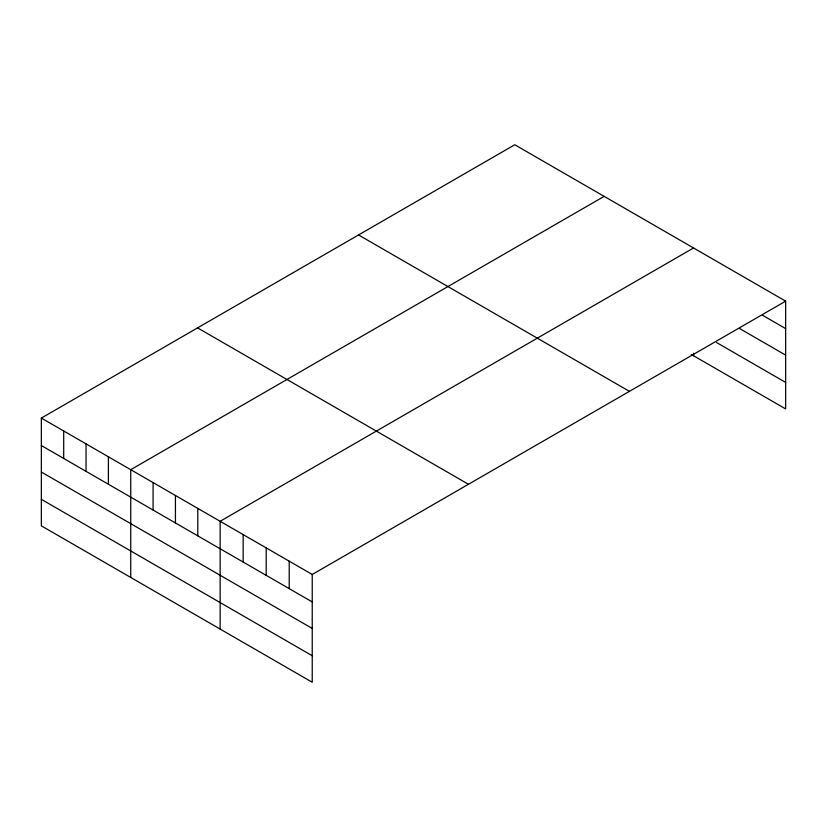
<?xml version="1.0" encoding="UTF-8"?>
<svg xmlns="http://www.w3.org/2000/svg" width="827" height="827" viewBox="0 0 827 827"><rect width="100%" height="100%" fill="white"/><g stroke="black" fill="none" stroke-linecap="round" stroke-linejoin="round"><path stroke-width="1.24" d="M41.35 418.08L312.234 574.476L312.234 682.244L41.35 525.848L41.35 418.08L514.766 144.756L785.65 301.152L785.65 408.92L691.31 354.463M604.155 196.361L130.738 469.684L130.738 577.463M693.553 247.976L220.137 521.299L220.137 629.068M312.234 574.476L785.65 301.152M762.628 315.314L785.65 328.608M739.596 328.526L785.65 355.114M716.575 342.543L785.65 382.425M358.536 234.951L629.419 391.347M197.581 327.885L468.464 484.281M41.35 445.536L312.234 601.932M41.35 472.041L312.234 628.437M41.35 499.343L312.234 655.739M693.553 353.222L693.553 355.744M289.212 561.182L289.212 588.638M266.191 547.887L266.191 575.344M243.159 534.593L243.159 562.05M197.787 508.398L197.787 535.855M175.438 495.497L175.438 522.953M153.088 482.586L153.088 510.052M108.399 456.783L108.399 484.25M86.049 443.882L86.049 471.338M63.7 430.981L63.7 458.437"/></g></svg>
